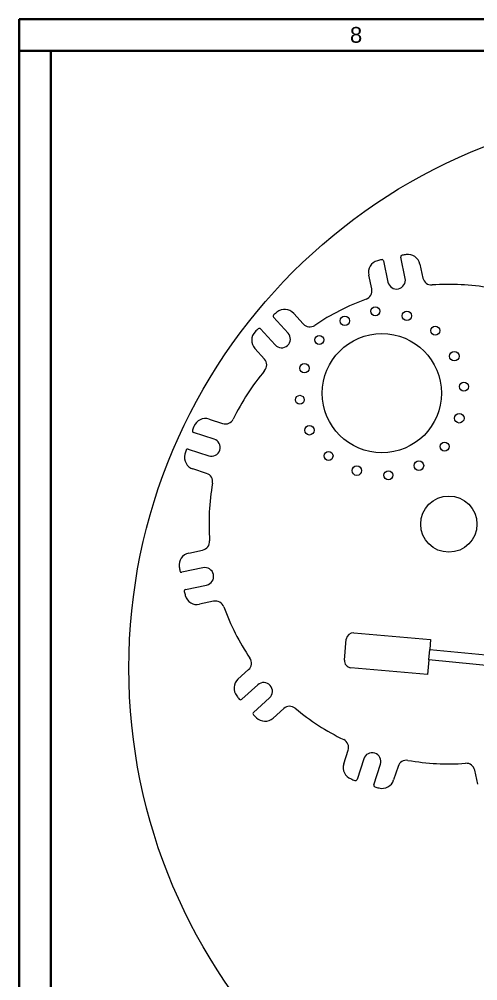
# Model space of a CAD drawing. Header units: inches. Extents: x 15 to 402, y 6 to 258.
# Drawn here: x 15 to 47.7, y 189.3 to 258 of the extents above; entities that cross this region are included whole.
import ezdxf

# ---------------------------------------------------------------- set-up
doc = ezdxf.new("R2010")
doc.units = ezdxf.units.IN
doc.header["$LTSCALE"] = 12
doc.header["$MEASUREMENT"] = 0
doc.layers.get('0').update_dxf_attribs({"lineweight": 25})
for name, color, linetype, lineweight in [('Border', 7, 'Continuous', 35), ('Symbol (ANSI)', 7, 'Continuous', 25), ('Visible', 7, 'Continuous', 18)]:
    doc.layers.add(name, color=color, linetype=linetype, lineweight=lineweight)
doc.styles.add('MEMCOR Medium', font='arial.ttf')
doc.styles.add('Standard A-B-C', font='arial.ttf')
doc.dimstyles.new('Default (ANSI)$7', dxfattribs={"dimscale": 12, "dimtxt": 0.15, "dimasz": 0.098425, "dimexe": 0.125, "dimexo": 0.0625, "dimgap": 0.031496, "dimtad": 0, "dimtih": 1, "dimtoh": 1, "dimdec": 4, "dimrnd": 1e-08, "dimzin": 3, "dimdsep": 46, "dimlunit": 5, "dimtxsty": 'MEMCOR Medium', "dimcen": 0.09, "dimdle": 0.393701, "dimclrd": 256, "dimclre": 256, "dimclrt": 256, "dimadec": 0, "dimazin": 1, "dimtfac": 0.8, "dimtofl": 0, "dimtmove": 0, "dimatfit": 3, "dimfxl": 1, "dimfrac": 1, "dimtolj": 1, "dimtzin": 4, "dimlwd": -1, "dimlwe": -1, "dimarcsym": 0})

# ---------------------------------------------------------------- blocks, each defined once
blk = doc.blocks.new('Borders 22x34_D')
at = {"layer": 'Border'}
for p, q in [((33.5, 21.5), (1.25, 21.5)), ((1.25, 21.5), (1.25, 0.5)), ((33.3125, 21.3125), (1.25, 21.3125)), ((1.4375, 0.5), (1.4375, 21.3125))]:
    blk.add_line(p, q, dxfattribs=at)
at = {"layer": 'Border', "insert": (3.2539, 21.4062), "char_height": 0.094, "attachment_point": 5, "style": 'Standard A-B-C'}
blk.add_mtext('\\fArial|b0|i0;{\\H0.0940;8}', dxfattribs=at)

msp = doc.modelspace()

# ---------------------------------------------------------------- linework, layer by layer
at = {"layer": 'Visible'}
for p, q in [((40.99933, 240.73926), (41.32188, 239.23293)), ((42.55395, 239.49675), (42.2314, 241.00308)), ((43.60354, 240.51726), (43.81712, 239.5198)), ((40.16002, 238.73672), (39.94644, 239.73418)), ((34.59386, 236.99677), (35.27755, 236.23973)), ((34.19514, 235.58818), (33.16264, 236.73143)), ((32.22755, 235.88692), (33.26005, 234.74367)), ((32.50195, 233.73302), (31.81826, 234.49005)), ((28.55149, 229.44309), (29.5221, 229.12933)), ((28.91048, 228.02386), (27.44469, 228.49769)), ((27.05713, 227.29878), (28.52292, 226.82495)), ((28.37172, 225.57065), (27.40111, 225.88441)), ((27.09549, 219.88023), (28.09294, 220.09381)), ((28.116, 218.83064), (26.60967, 218.5081)), ((26.87349, 217.27603), (28.37982, 217.59857)), ((28.87602, 216.43671), (27.87857, 216.22313)), ((38.21595, 212.23557), (38.34564, 213.72996)), ((38.21595, 212.23557), (38.34564, 213.72996)), ((38.887, 214.18486), (44.3664, 213.70934)), ((38.887, 214.18486), (44.3664, 213.70934)), ((44.3664, 213.70934), (44.30468, 212.9981)), ((44.3664, 213.70934), (44.30468, 212.9981)), ((44.23026, 212.2518), (44.30158, 212.9984)), ((44.30158, 212.9984), (60.30556, 211.44781)), ((44.23983, 212.25087), (44.15026, 211.2187)), ((44.23983, 212.25087), (44.15026, 211.2187)), ((60.498, 210.67829), (44.23026, 212.2518)), ((30.61598, 210.87055), (31.37301, 211.55425)), ((44.15026, 211.2187), (38.67085, 211.69422)), ((44.15026, 211.2187), (38.67085, 211.69422)), ((32.02456, 210.47184), (30.88132, 209.43934)), ((31.72583, 208.50424), (32.86907, 209.53674)), ((33.87973, 208.77865), (33.1227, 208.09495)), ((38.16965, 204.82819), (38.48342, 205.7988)), ((39.58888, 205.18718), (39.11505, 203.72139)), ((40.31396, 203.33383), (40.7878, 204.79962)), ((42.0421, 204.64842), (41.72834, 203.67781)), ((47.73251, 203.37218), (47.51893, 204.36964))]:
    msp.add_line(p, q, dxfattribs=at)
for centre, radius in [((62.82709, 211.66956), 40), ((40.41736, 237.14933), 0.321), ((42.67321, 236.81872), 0.3405), ((38.24294, 236.46332), 0.3405), ((40.88708, 231.29312), 4.255), ((44.69586, 235.76626), 0.321), ((36.41393, 235.1019), 0.321), ((46.05728, 233.93725), 0.3405), ((35.36152, 233.07939), 0.3405), ((46.74329, 231.76283), 0.321), ((35.03087, 230.8234), 0.321), ((46.41259, 229.50694), 0.3405), ((35.71688, 228.64898), 0.3405), ((45.36022, 227.48433), 0.321), ((37.07829, 226.81997), 0.321), ((39.1009, 225.7676), 0.3405), ((43.53121, 226.12292), 0.3405), ((41.35679, 225.43691), 0.321), ((45.66802, 221.94472), 2.005)]:
    msp.add_circle(centre, radius, dxfattribs=at)
for centre, radius, start, end in [((42.34874, 241.0282), 0.12, 99.8670227, 192.086051), ((45.66802, 221.94472), 19.49, 99.0074604, 99.8670227), ((42.75282, 240.3351), 0.87, 12.086051, 99.0074604), ((40.79715, 239.91634), 0.87, 105.1646417, 192.086051), ((45.66802, 221.94472), 19.49, 104.3050794, 105.1646417), ((40.88199, 240.71413), 0.12, 12.086051, 104.3050794), ((41.93791, 239.36484), 0.63, 192.086051, 12.086051), ((44.43315, 239.65171), 0.63, 192.086051, 273.9893013), ((45.66802, 221.94472), 17.12, 80.1828008, 93.9893013), ((39.54398, 238.60481), 0.63, 290.1828008, 12.086051), ((45.66802, 221.94472), 17.12, 110.1828008, 123.9893013), ((33.2517, 236.81186), 0.12, 129.8670227, 222.086051), ((45.66802, 221.94472), 19.49, 129.0074604, 129.8670227), ((33.94819, 236.41365), 0.87, 42.086051, 129.0074604), ((35.7451, 236.66199), 0.63, 222.086051, 303.9893013), ((32.46392, 235.07316), 0.87, 135.1646417, 222.086051), ((45.66802, 221.94472), 19.49, 134.3050794, 135.1646417), ((32.13849, 235.80649), 0.12, 42.086051, 134.3050794), ((33.72759, 235.16593), 0.63, 222.086051, 42.086051), ((32.0344, 233.31076), 0.63, 320.1828008, 42.086051), ((45.66802, 221.94472), 17.12, 140.1828008, 153.9893013), ((28.28389, 228.61527), 0.87, 72.086051, 159.0074604), ((29.71588, 229.72879), 0.63, 252.086051, 333.9893013), ((27.4816, 228.61188), 0.12, 159.8670227, 252.086051), ((45.66802, 221.94472), 19.49, 159.0074604, 159.8670227), ((28.7167, 227.42441), 0.63, 252.086051, 72.086051), ((27.02022, 227.1846), 0.12, 72.086051, 164.3050794), ((27.66871, 226.71223), 0.87, 165.1646417, 252.086051), ((45.66802, 221.94472), 19.49, 164.3050794, 165.1646417), ((28.17794, 224.97119), 0.63, 350.1828008, 72.086051), ((45.66802, 221.94472), 17.12, 170.1828008, 183.9893013), ((27.96103, 220.70985), 0.63, 282.086051, 3.9893013), ((27.27765, 219.02952), 0.87, 102.086051, 189.0074604), ((45.66802, 221.94472), 19.49, 189.0074604, 189.8670227), ((26.58454, 218.62544), 0.12, 189.8670227, 282.086051), ((28.24791, 218.21461), 0.63, 282.086051, 102.086051), ((26.89861, 217.15868), 0.12, 102.086051, 194.3050794), ((45.66802, 221.94472), 19.49, 194.3050794, 195.1646417), ((27.69641, 217.07385), 0.87, 195.1646417, 282.086051), ((29.00793, 215.82068), 0.63, 20.1828008, 102.086051), ((45.66802, 221.94472), 17.12, 200.1828008, 213.9893013), ((38.84377, 213.68673), 0.5, 85.0401549, 175.0401549), ((38.84377, 213.68673), 0.5, 85.0401549, 175.0401549), ((30.95075, 212.02179), 0.63, 312.086051, 33.9893013), ((38.71408, 212.19234), 0.5, 175.0401549, 265.0401549), ((38.71408, 212.19234), 0.5, 175.0401549, 265.0401549), ((31.19909, 210.22489), 0.87, 132.086051, 219.0074604), ((32.44682, 210.00429), 0.63, 312.086051, 132.086051), ((45.66802, 221.94472), 19.49, 219.0074604, 219.8670227), ((30.80089, 209.5284), 0.12, 219.8670227, 312.086051), ((34.30198, 208.3111), 0.63, 50.1828008, 132.086051), ((45.66802, 221.94472), 17.12, 230.1828008, 243.9893013), ((31.80626, 208.41519), 0.12, 132.086051, 224.3050794), ((45.66802, 221.94472), 19.49, 224.3050794, 225.1646417), ((32.53958, 208.74061), 0.87, 225.1646417, 312.086051), ((37.88396, 205.99258), 0.63, 342.086051, 63.9893013), ((40.18834, 204.9934), 0.63, 342.086051, 162.0860502), ((38.99748, 204.56058), 0.87, 162.086051, 249.0074604), ((42.64156, 204.45464), 0.63, 80.1828008, 162.086051), ((45.66802, 221.94472), 17.12, 260.1828008, 273.9893013), ((46.9029, 204.23773), 0.63, 12.086051, 93.9893013), ((45.66802, 221.94472), 19.49, 249.0074604, 249.8670227), ((39.00087, 203.7583), 0.12, 249.8670227, 342.086051), ((40.42815, 203.29692), 0.12, 162.086051, 254.3050794), ((40.90052, 203.94541), 0.87, 255.1646417, 342.086051), ((45.66802, 221.94472), 19.49, 254.3050794, 255.1646417)]:
    msp.add_arc(centre, radius, start, end, dxfattribs=at)

# ---------------------------------------------------------------- block references
at = {"xscale": 12, "yscale": 12, "zscale": 12}
msp.add_blockref('Borders 22x34_D', (0, 0), dxfattribs=at)

# ---------------------------------------------------------------- leaders
at = {"layer": 'Symbol (ANSI)', "annotation_type": 0, "has_hookline": 1, "hookline_direction": 1, "text_width": 33.8955}
msp.add_leader([(70.23125, 205.57313), (55.30623, 169.72814), (54.12513, 169.72814)], dimstyle='Default (ANSI)$7', override={"dimtad": 0}, dxfattribs=at)

doc.saveas('drawing.dxf')
